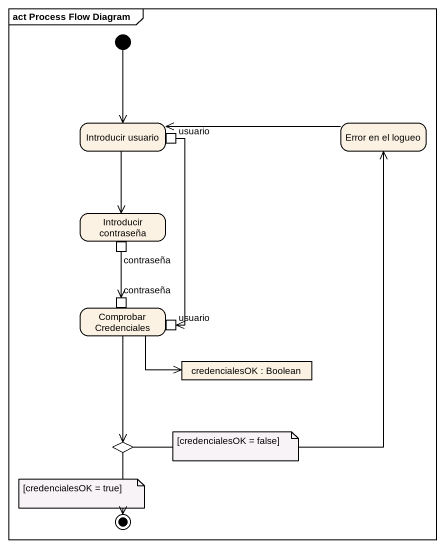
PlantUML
@startuml
mainframe act Process Flow Diagram
hide empty description
state "Introducir usuario" as Introducir_usuario {
  state usuario <<outputPin>>
}
state "Error en el logueo" as Error_en_el_logueo
state "Introducir contraseña" as Introducir_contraseña {
  state contraseña <<outputPin>>
}
state "Comprobar Credenciales" as Comprobar_Credenciales {
  state "contraseña" as contraseña_2 <<inputPin>>
  state "usuario" as usuario_2 <<inputPin>>
}
state "credencialesOK : Boolean" as credencialesOK <<object>>
state choice1 <<choice>>
[*] --> Introducir_usuario
Introducir_usuario --> Introducir_contraseña
usuario --> usuario_2
Error_en_el_logueo -left-> Introducir_usuario
contraseña --> contraseña_2
Comprobar_Credenciales -right-> credencialesOK
Comprobar_Credenciales --> choice1
choice1 -up-> Error_en_el_logueo
choice1 --> [*]
note as N1
  [credencialesOK = false]
end note
note as N2
  [credencialesOK = true]
end note
@enduml
